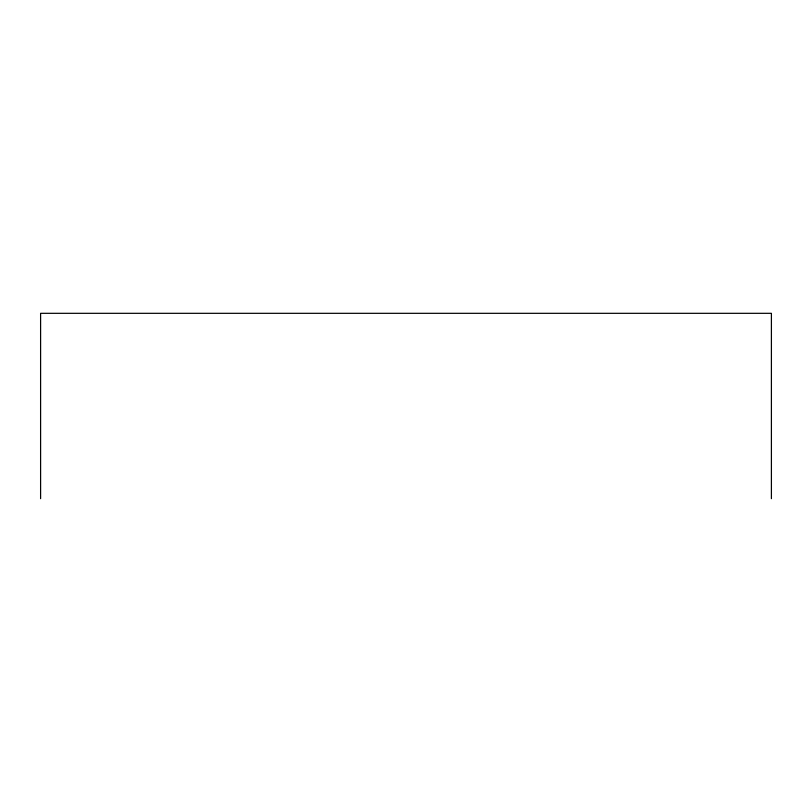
<?xml version="1.0" encoding="UTF-8"?>
<svg xmlns="http://www.w3.org/2000/svg" width="812" height="812" viewBox="0 0 812 812"><rect width="100%" height="100%" fill="white"/><g stroke="black" fill="none" stroke-linecap="round" stroke-linejoin="round"><path stroke-width="1.22" d="M771.4 498.68L771.4 313.32L40.6 313.32L40.6 498.68"/></g></svg>
